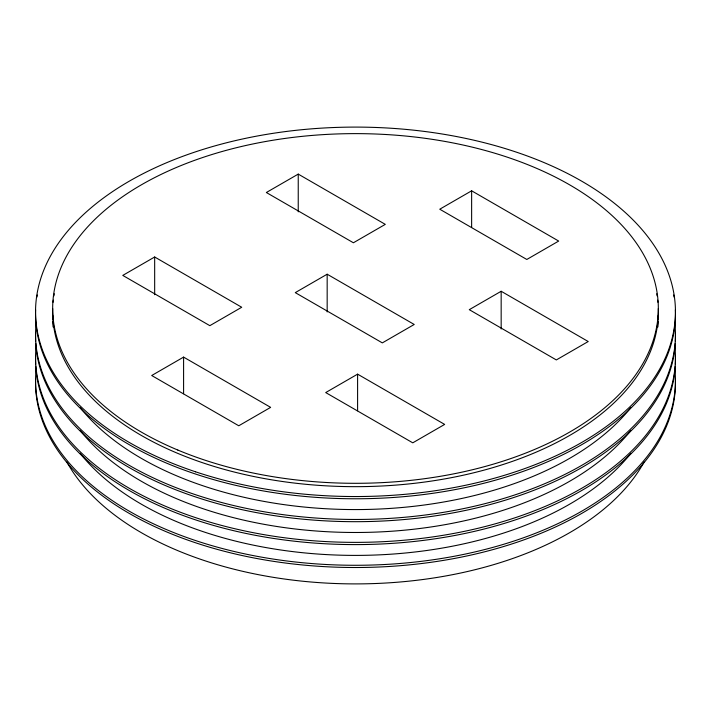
<?xml version="1.0" encoding="UTF-8"?>
<svg xmlns="http://www.w3.org/2000/svg" width="711" height="711" viewBox="0 0 711 711"><rect width="100%" height="100%" fill="white"/><g stroke="black" fill="none" stroke-linecap="round" stroke-linejoin="round"><path stroke-width="1.07" d="M154.669 257L122.781 275.406L209.834 325.665L241.722 307.259L154.669 257L154.669 294.727M298.238 174.106L266.349 192.512L353.403 242.771L385.291 224.365L298.238 174.106L298.238 211.834M183.589 357.109L151.71 375.515L238.763 425.773L270.642 407.367L183.589 357.109L183.589 393.725M327.167 274.215L295.278 292.63L382.331 342.889L414.22 324.474L327.167 274.215L327.167 311.951M471.633 190.806L439.754 209.212L526.807 259.471L558.686 241.065L471.633 190.806L471.633 227.431M357.597 374.155L325.709 392.57L412.762 442.829L444.651 424.414L357.597 374.155L357.597 410.78M501.166 291.27L469.278 309.676L556.331 359.935L588.219 341.529L501.166 291.27L501.166 328.997M658.288 308.627A302.842 174.844 0 0 1 355.5 486.662A302.842 174.844 0 0 1 52.712 308.627M53.112 302.246A302.842 174.844 0 0 1 53.343 300.122M53.92 295.874A302.842 174.844 0 0 1 54.285 293.759M656.715 293.759A302.842 174.844 0 0 1 657.08 295.874M657.657 300.122A302.842 174.844 0 0 1 657.888 302.246M675.37 309.809A319.95 184.718 0 0 1 355.5 498.775A319.95 184.718 0 0 1 35.63 309.809M36.901 297.091A319.95 184.718 0 0 1 37.265 294.976M673.735 294.976A319.95 184.718 0 0 1 674.099 297.091M658.315 315.284A302.842 174.844 0 0 1 658.315 319.532M658.253 321.656A302.842 174.844 0 0 1 657.888 326.98M53.112 326.98A302.842 174.844 0 0 1 52.747 321.656M52.685 319.532A302.842 174.844 0 0 1 52.685 315.284M674.81 323.061A319.95 184.718 0 0 1 355.5 519.457A319.95 184.718 0 0 1 36.19 323.061M630.888 407.474A302.842 174.844 0 0 1 355.5 509.574A302.842 174.844 0 0 1 80.112 407.474M675.37 332.721A319.95 184.718 0 0 1 675.37 341.209M675.263 343.333A319.95 184.718 0 0 1 355.5 521.687A319.95 184.718 0 0 1 35.737 343.333M35.63 341.209A319.95 184.718 0 0 1 35.63 332.721M674.81 345.973A319.95 184.718 0 0 1 355.5 542.369A319.95 184.718 0 0 1 36.19 345.973M630.888 430.386A302.842 174.844 0 0 1 355.5 532.486A302.842 174.844 0 0 1 80.112 430.386M675.37 355.633A319.95 184.718 0 0 1 675.37 364.121M675.263 366.245A319.95 184.718 0 0 1 355.5 544.599A319.95 184.718 0 0 1 35.737 366.245M35.63 364.121A319.95 184.718 0 0 1 35.63 355.633M674.81 368.885A319.95 184.718 0 0 1 355.5 565.281A319.95 184.718 0 0 1 36.19 368.885M630.888 453.298A302.842 174.844 0 0 1 355.5 555.398A302.842 174.844 0 0 1 80.112 453.298M675.37 378.554A319.95 184.718 0 0 1 355.5 567.511A319.95 184.718 0 0 1 35.63 378.554M644.068 462.097A302.842 174.844 0 0 1 355.5 583.9A302.842 174.844 0 0 1 66.932 462.097M195.525 471.793A319.95 184.718 0 0 0 675.45 311.818A319.95 184.718 0 0 0 195.525 151.843A319.95 184.718 0 0 0 195.525 471.793M177.803 450.045A302.842 174.844 0 0 0 656.715 326.527A302.842 174.844 0 0 0 231.973 148.83A302.842 174.844 0 0 0 177.803 450.045"/></g></svg>
